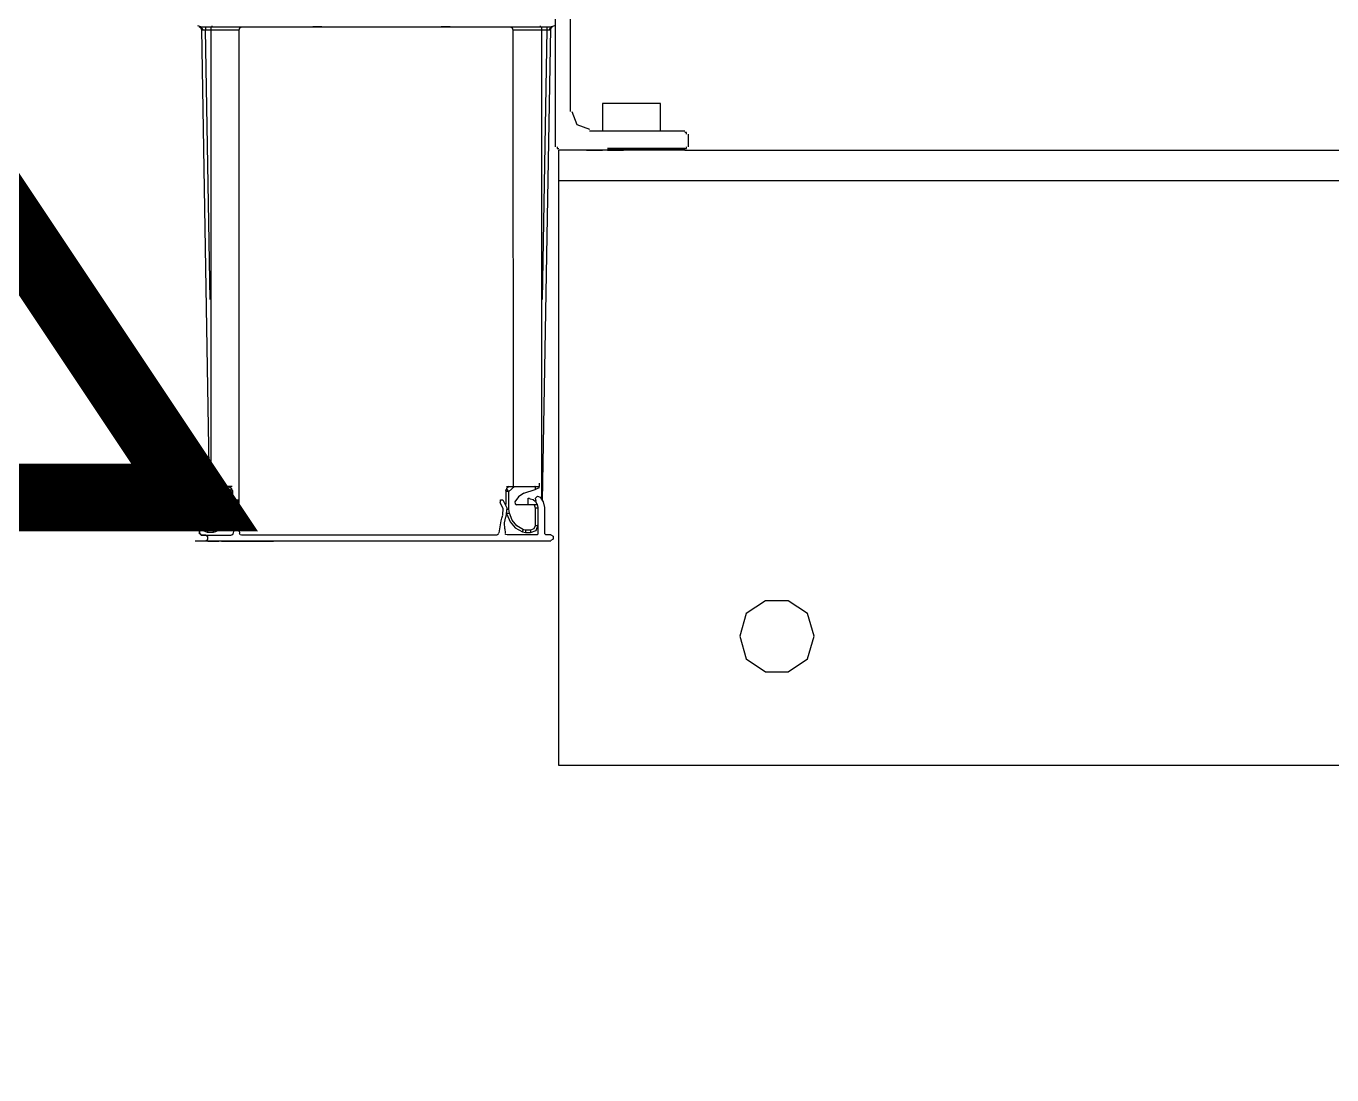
# Model space of a CAD drawing. Header units: millimetres. Extents: x 0 to 126, y 0 to 76.
# Drawn here: x 5.1806 to 5.5042, y 19.6876 to 19.9476 of the extents above; entities that cross this region are included whole.
import ezdxf

# ---------------------------------------------------------------- set-up
doc = ezdxf.new("R2010")
doc.units = ezdxf.units.MM
doc.layers.add('ARQUITECTÓNICO', color=152, linetype='Continuous', lineweight=0)
doc.layers.add('TEXTOS INST. VOZ Y DATOS', color=1, linetype='Continuous', lineweight=0)
doc.layers.add('Muebles', color=2, linetype='Continuous')

# ---------------------------------------------------------------- blocks, each defined once
blk = doc.blocks.new('racki')
at = {"layer": 'Muebles'}
for p, q in [((1559.0708, 470.68348), (1559.58563, 470.68348)), ((1559.58563, 470.68348), (1559.58563, 470.53856)), ((1559.52878, 470.66026), (1559.52398, 470.65706)), ((1559.53439, 470.66026), (1559.52878, 470.66026)), ((1559.53919, 470.65706), (1559.53439, 470.66026)), ((1559.52398, 470.65706), (1559.52238, 470.65145)), ((1559.54079, 470.65145), (1559.53919, 470.65706)), ((1559.52238, 470.65145), (1559.52398, 470.64585)), ((1559.53919, 470.64585), (1559.54079, 470.65145)), ((1559.52398, 470.64585), (1559.52878, 470.64264)), ((1559.53439, 470.64264), (1559.53919, 470.64585)), ((1559.52878, 470.64264), (1559.53439, 470.64264)), ((1559.58703, 470.62735), (1559.58763, 470.62775)), ((1559.58703, 470.62665), (1559.58703, 470.62735)), ((1559.58763, 470.62635), (1559.58703, 470.62665)), ((1559.58763, 470.62785), (1559.6758, 470.62788)), ((1559.58763, 470.62635), (1559.58893, 470.62635)), ((1559.58893, 470.62625), (1559.58903, 470.62615)), ((1559.58903, 470.62615), (1559.58913, 470.62605)), ((1559.58913, 470.62605), (1559.58913, 470.61955)), ((1559.59073, 470.62605), (1559.59083, 470.62615)), ((1559.59073, 470.62605), (1559.59073, 470.61955)), ((1559.59083, 470.62615), (1559.59093, 470.62625)), ((1559.59093, 470.62635), (1559.59844, 470.62635)), ((1559.59263, 470.62575), (1559.59123, 470.62525)), ((1559.59393, 470.62575), (1559.59263, 470.62575)), ((1559.59263, 470.62555), (1559.59263, 470.62575)), ((1559.59263, 470.62515), (1559.59263, 470.62555)), ((1559.59463, 470.62555), (1559.59393, 470.62575)), ((1559.59393, 470.62565), (1559.59393, 470.62575)), ((1559.59393, 470.62545), (1559.59393, 470.62565)), ((1559.59393, 470.62515), (1559.59393, 470.62545)), ((1559.59463, 470.62555), (1559.59453, 470.62545)), ((1559.59453, 470.62545), (1559.59453, 470.62525)), ((1559.59643, 470.62455), (1559.59463, 470.62555)), ((1559.59844, 470.62635), (1559.59874, 470.62625)), ((1559.59874, 470.62625), (1559.59894, 470.62595)), ((1559.59904, 470.62485), (1559.59894, 470.62585)), ((1559.60004, 470.62285), (1559.60054, 470.62585)), ((1559.60054, 470.62595), (1559.60074, 470.62626)), ((1559.60074, 470.62626), (1559.60104, 470.62636)), ((1559.60104, 470.62636), (1559.66429, 470.62637)), ((1559.65638, 470.62787), (1559.65658, 470.62787)), ((1559.65708, 470.62787), (1559.65638, 470.62787)), ((1559.65638, 470.62787), (1559.65728, 470.62787)), ((1559.65728, 470.62787), (1559.65638, 470.62787)), ((1559.65638, 470.62787), (1559.65708, 470.62787)), ((1559.65658, 470.62787), (1559.65638, 470.62787)), ((1559.65658, 470.62787), (1559.66929, 470.62787)), ((1559.65728, 470.62787), (1559.65658, 470.62787)), ((1559.65658, 470.62787), (1559.65728, 470.62787)), ((1559.65728, 470.62787), (1559.65658, 470.62787)), ((1559.65658, 470.62787), (1559.65728, 470.62787)), ((1559.65658, 470.62787), (1559.65728, 470.62787)), ((1559.65728, 470.62787), (1559.65658, 470.62787)), ((1559.66929, 470.62787), (1559.65658, 470.62787)), ((1559.65658, 470.62787), (1559.66929, 470.62787)), ((1559.65778, 470.62787), (1559.65768, 470.62787)), ((1559.65768, 470.62787), (1559.66819, 470.62787)), ((1559.65788, 470.62787), (1559.65778, 470.62787)), ((1559.65798, 470.62787), (1559.65788, 470.62787)), ((1559.65808, 470.62787), (1559.65798, 470.62787)), ((1559.65818, 470.62787), (1559.65808, 470.62787)), ((1559.66109, 470.62787), (1559.65818, 470.62787)), ((1559.65828, 470.62787), (1559.65818, 470.62787)), ((1559.65979, 470.62787), (1559.65828, 470.62787)), ((1559.66259, 470.62787), (1559.65828, 470.62787)), ((1559.65838, 470.62787), (1559.65828, 470.62787)), ((1559.65828, 470.62787), (1559.65838, 470.62787)), ((1559.65838, 470.62787), (1559.65828, 470.62787)), ((1559.65828, 470.62787), (1559.65878, 470.62787)), ((1559.65888, 470.62787), (1559.65828, 470.62787)), ((1559.65828, 470.62787), (1559.65838, 470.62787)), ((1559.65838, 470.62787), (1559.65828, 470.62787)), ((1559.65838, 470.62787), (1559.65848, 470.62787)), ((1559.65878, 470.62787), (1559.65838, 470.62787)), ((1559.65878, 470.62787), (1559.65838, 470.62787)), ((1559.65838, 470.62787), (1559.65888, 470.62787)), ((1559.65848, 470.62787), (1559.65838, 470.62787)), ((1559.66429, 470.62787), (1559.65848, 470.62787)), ((1559.65848, 470.62787), (1559.65858, 470.62787)), ((1559.65858, 470.62787), (1559.65848, 470.62787)), ((1559.65858, 470.62787), (1559.65868, 470.62787)), ((1559.65878, 470.62787), (1559.65858, 470.62787)), ((1559.65868, 470.62787), (1559.65878, 470.62787)), ((1559.65878, 470.62787), (1559.65888, 470.62787)), ((1559.65939, 470.62787), (1559.65878, 470.62787)), ((1559.65939, 470.62787), (1559.65878, 470.62787)), ((1559.65878, 470.62787), (1559.65929, 470.62787)), ((1559.65888, 470.62787), (1559.65878, 470.62787)), ((1559.65888, 470.62787), (1559.65898, 470.62787)), ((1559.65949, 470.62787), (1559.65888, 470.62787)), ((1559.65888, 470.62787), (1559.65959, 470.62787)), ((1559.65898, 470.62787), (1559.65888, 470.62787)), ((1559.66409, 470.62787), (1559.65898, 470.62787)), ((1559.65898, 470.62787), (1559.65908, 470.62787)), ((1559.65908, 470.62787), (1559.65929, 470.62787)), ((1559.65929, 470.62787), (1559.65918, 470.62787)), ((1559.65918, 470.62787), (1559.66699, 470.62787)), ((1559.65939, 470.62787), (1559.65918, 470.62787)), ((1559.65929, 470.62787), (1559.65939, 470.62787)), ((1559.65939, 470.62787), (1559.65929, 470.62787)), ((1559.65929, 470.62787), (1559.66009, 470.62787)), ((1559.65939, 470.62787), (1559.65959, 470.62787)), ((1559.65959, 470.62787), (1559.65939, 470.62787)), ((1559.66009, 470.62787), (1559.65939, 470.62787)), ((1559.66009, 470.62787), (1559.65939, 470.62787)), ((1559.65949, 470.62787), (1559.65939, 470.62787)), ((1559.65989, 470.62787), (1559.65949, 470.62787)), ((1559.65959, 470.62787), (1559.65949, 470.62787)), ((1559.65949, 470.62787), (1559.65969, 470.62787)), ((1559.65969, 470.62787), (1559.65949, 470.62787)), ((1559.65949, 470.62787), (1559.65959, 470.62787)), ((1559.65969, 470.62787), (1559.65949, 470.62787)), ((1559.65959, 470.62787), (1559.65969, 470.62787)), ((1559.65969, 470.62787), (1559.65959, 470.62787)), ((1559.65959, 470.62787), (1559.65989, 470.62787)), ((1559.65979, 470.62787), (1559.65959, 470.62787)), ((1559.65959, 470.62787), (1559.65979, 470.62787)), ((1559.65969, 470.62787), (1559.65989, 470.62787)), ((1559.65979, 470.62787), (1559.65969, 470.62787)), ((1559.65969, 470.62787), (1559.65979, 470.62787)), ((1559.65979, 470.62787), (1559.65969, 470.62787)), ((1559.65979, 470.62787), (1559.65969, 470.62787)), ((1559.65999, 470.62787), (1559.65979, 470.62787)), ((1559.65999, 470.62787), (1559.65979, 470.62787)), ((1559.65979, 470.62787), (1559.65999, 470.62787)), ((1559.65999, 470.62787), (1559.65979, 470.62787)), ((1559.65979, 470.62787), (1559.65999, 470.62787)), ((1559.65979, 470.62787), (1559.65989, 470.62787)), ((1559.65999, 470.62787), (1559.65979, 470.62787)), ((1559.65989, 470.62787), (1559.66009, 470.62787)), ((1559.66029, 470.62787), (1559.65989, 470.62787)), ((1559.65989, 470.62787), (1559.66039, 470.62787)), ((1559.65989, 470.62787), (1559.66009, 470.62787)), ((1559.66009, 470.62787), (1559.65999, 470.62787)), ((1559.66009, 470.62787), (1559.65999, 470.62787)), ((1559.65999, 470.62787), (1559.66009, 470.62787)), ((1559.66009, 470.62787), (1559.65999, 470.62787)), ((1559.65999, 470.62787), (1559.66009, 470.62787)), ((1559.66019, 470.62787), (1559.65999, 470.62787)), ((1559.66009, 470.62787), (1559.66029, 470.62787)), ((1559.66019, 470.62787), (1559.66009, 470.62787)), ((1559.66029, 470.62787), (1559.66009, 470.62787)), ((1559.66059, 470.62787), (1559.66009, 470.62787)), ((1559.66009, 470.62787), (1559.66059, 470.62787)), ((1559.66009, 470.62787), (1559.66019, 470.62787)), ((1559.66019, 470.62787), (1559.66009, 470.62787)), ((1559.66009, 470.62787), (1559.66029, 470.62787)), ((1559.66039, 470.62787), (1559.66019, 470.62787)), ((1559.66039, 470.62787), (1559.66019, 470.62787)), ((1559.66029, 470.62787), (1559.66039, 470.62787)), ((1559.66049, 470.62787), (1559.66029, 470.62787)), ((1559.66079, 470.62787), (1559.66029, 470.62787)), ((1559.66029, 470.62787), (1559.66049, 470.62787)), ((1559.66039, 470.62787), (1559.66059, 470.62787)), ((1559.66059, 470.62787), (1559.66039, 470.62787)), ((1559.66039, 470.62787), (1559.66319, 470.62787)), ((1559.66049, 470.62787), (1559.66039, 470.62787)), ((1559.66039, 470.62787), (1559.66079, 470.62787)), ((1559.66049, 470.62787), (1559.66039, 470.62787)), ((1559.66099, 470.62787), (1559.66049, 470.62787)), ((1559.66059, 470.62787), (1559.66049, 470.62787)), ((1559.66049, 470.62787), (1559.66059, 470.62787)), ((1559.66069, 470.62787), (1559.66049, 470.62787)), ((1559.66059, 470.62787), (1559.66079, 470.62787)), ((1559.66089, 470.62787), (1559.66059, 470.62787)), ((1559.66069, 470.62787), (1559.66059, 470.62787)), ((1559.66109, 470.62787), (1559.66059, 470.62787)), ((1559.66059, 470.62787), (1559.66099, 470.62787)), ((1559.66059, 470.62787), (1559.66079, 470.62787)), ((1559.66079, 470.62787), (1559.66069, 470.62787)), ((1559.66089, 470.62787), (1559.66069, 470.62787)), ((1559.66079, 470.62787), (1559.66099, 470.62787)), ((1559.66279, 470.62787), (1559.66079, 470.62787)), ((1559.66129, 470.62787), (1559.66079, 470.62787)), ((1559.66079, 470.62787), (1559.66129, 470.62787)), ((1559.66079, 470.62787), (1559.66099, 470.62787)), ((1559.66179, 470.62787), (1559.66089, 470.62787)), ((1559.66109, 470.62787), (1559.66089, 470.62787)), ((1559.66109, 470.62787), (1559.66089, 470.62787)), ((1559.66099, 470.62787), (1559.66119, 470.62787)), ((1559.66149, 470.62787), (1559.66099, 470.62787)), ((1559.66149, 470.62787), (1559.66099, 470.62787)), ((1559.66099, 470.62787), (1559.66149, 470.62787)), ((1559.66099, 470.62787), (1559.66119, 470.62787)), ((1559.66509, 470.62787), (1559.66109, 470.62787)), ((1559.66699, 470.62787), (1559.66109, 470.62787)), ((1559.66129, 470.62787), (1559.66109, 470.62787)), ((1559.66109, 470.62787), (1559.66509, 470.62787)), ((1559.66699, 470.62787), (1559.66109, 470.62787)), ((1559.66109, 470.62787), (1559.66329, 470.62787)), ((1559.66329, 470.62787), (1559.66109, 470.62787)), ((1559.66109, 470.62787), (1559.66699, 470.62787)), ((1559.66699, 470.62787), (1559.66109, 470.62787)), ((1559.66529, 470.62787), (1559.66109, 470.62787)), ((1559.66109, 470.62787), (1559.66579, 470.62787)), ((1559.66149, 470.62787), (1559.66109, 470.62787)), ((1559.66229, 470.62787), (1559.66109, 470.62787)), ((1559.66109, 470.62787), (1559.66229, 470.62787)), ((1559.66699, 470.62787), (1559.66109, 470.62787)), ((1559.66109, 470.62787), (1559.66119, 470.62787)), ((1559.66129, 470.62787), (1559.66109, 470.62787)), ((1559.66119, 470.62787), (1559.66139, 470.62787)), ((1559.66119, 470.62787), (1559.66129, 470.62787)), ((1559.66119, 470.62787), (1559.66139, 470.62787)), ((1559.66439, 470.62787), (1559.66129, 470.62787)), ((1559.66179, 470.62787), (1559.66129, 470.62787)), ((1559.66129, 470.62787), (1559.66179, 470.62787)), ((1559.66129, 470.62787), (1559.66139, 470.62787)), ((1559.66149, 470.62787), (1559.66129, 470.62787)), ((1559.66139, 470.62787), (1559.66159, 470.62787)), ((1559.66139, 470.62787), (1559.66149, 470.62787)), ((1559.66139, 470.62787), (1559.66159, 470.62787)), ((1559.66199, 470.62787), (1559.66149, 470.62787)), ((1559.66199, 470.62787), (1559.66149, 470.62787)), ((1559.66149, 470.62787), (1559.66199, 470.62787)), ((1559.66149, 470.62787), (1559.66159, 470.62787)), ((1559.66169, 470.62787), (1559.66149, 470.62787)), ((1559.66159, 470.62787), (1559.66179, 470.62787)), ((1559.66159, 470.62787), (1559.66169, 470.62787)), ((1559.66159, 470.62787), (1559.66179, 470.62787)), ((1559.66169, 470.62787), (1559.66179, 470.62787)), ((1559.66189, 470.62787), (1559.66169, 470.62787)), ((1559.66179, 470.62787), (1559.66199, 470.62787)), ((1559.66229, 470.62787), (1559.66179, 470.62787)), ((1559.66179, 470.62787), (1559.66229, 470.62787)), ((1559.66179, 470.62787), (1559.66189, 470.62787)), ((1559.66179, 470.62787), (1559.66199, 470.62787)), ((1559.66189, 470.62787), (1559.66619, 470.62787)), ((1559.66199, 470.62787), (1559.66189, 470.62787)), ((1559.66199, 470.62787), (1559.66219, 470.62787)), ((1559.66229, 470.62787), (1559.66199, 470.62787)), ((1559.66199, 470.62787), (1559.66259, 470.62787)), ((1559.66249, 470.62787), (1559.66199, 470.62787)), ((1559.66219, 470.62787), (1559.66199, 470.62787)), ((1559.66199, 470.62787), (1559.66209, 470.62787)), ((1559.66209, 470.62787), (1559.66229, 470.62787)), ((1559.66219, 470.62787), (1559.66229, 470.62787)), ((1559.66219, 470.62787), (1559.66249, 470.62787)), ((1559.66249, 470.62787), (1559.66219, 470.62787)), ((1559.66219, 470.62787), (1559.66229, 470.62787)), ((1559.66229, 470.62787), (1559.66219, 470.62787)), ((1559.66239, 470.62787), (1559.66219, 470.62787)), ((1559.66229, 470.62787), (1559.66699, 470.62787)), ((1559.66239, 470.62787), (1559.66229, 470.62787)), ((1559.66229, 470.62787), (1559.66559, 470.62787)), ((1559.66229, 470.62787), (1559.66249, 470.62787)), ((1559.66249, 470.62787), (1559.66229, 470.62787)), ((1559.66699, 470.62787), (1559.66229, 470.62787)), ((1559.66229, 470.62787), (1559.66279, 470.62787)), ((1559.66279, 470.62787), (1559.66229, 470.62787)), ((1559.66229, 470.62787), (1559.66259, 470.62787)), ((1559.66269, 470.62787), (1559.66229, 470.62787)), ((1559.66229, 470.62787), (1559.66249, 470.62787)), ((1559.66249, 470.62787), (1559.66239, 470.62787)), ((1559.66259, 470.62787), (1559.66239, 470.62787)), ((1559.66259, 470.62787), (1559.66249, 470.62787)), ((1559.66249, 470.62787), (1559.66269, 470.62787)), ((1559.66309, 470.62787), (1559.66249, 470.62787)), ((1559.66309, 470.62787), (1559.66249, 470.62787)), ((1559.66249, 470.62787), (1559.66279, 470.62787)), ((1559.66259, 470.62787), (1559.66249, 470.62787)), ((1559.66249, 470.62787), (1559.66269, 470.62787)), ((1559.66269, 470.62787), (1559.66259, 470.62787)), ((1559.66259, 470.62787), (1559.66289, 470.62787)), ((1559.66259, 470.62787), (1559.66319, 470.62787)), ((1559.66269, 470.62787), (1559.66259, 470.62787)), ((1559.66259, 470.62787), (1559.66269, 470.62787)), ((1559.66279, 470.62787), (1559.66259, 470.62787)), ((1559.66519, 470.62787), (1559.66269, 470.62787)), ((1559.66269, 470.62787), (1559.66289, 470.62787)), ((1559.66299, 470.62787), (1559.66269, 470.62787)), ((1559.66269, 470.62787), (1559.66289, 470.62787)), ((1559.66289, 470.62787), (1559.66269, 470.62787)), ((1559.66269, 470.62787), (1559.66279, 470.62787)), ((1559.66289, 470.62787), (1559.66279, 470.62787)), ((1559.66279, 470.62787), (1559.66329, 470.62787)), ((1559.66329, 470.62787), (1559.66279, 470.62787)), ((1559.66279, 470.62787), (1559.66299, 470.62787)), ((1559.66289, 470.62787), (1559.66279, 470.62787)), ((1559.66279, 470.62787), (1559.66299, 470.62787)), ((1559.66289, 470.62787), (1559.66299, 470.62787)), ((1559.66289, 470.62787), (1559.66319, 470.62787)), ((1559.66309, 470.62787), (1559.66289, 470.62787)), ((1559.66289, 470.62787), (1559.66309, 470.62787)), ((1559.66309, 470.62787), (1559.66289, 470.62787)), ((1559.66309, 470.62787), (1559.66289, 470.62787)), ((1559.66299, 470.62787), (1559.66319, 470.62787)), ((1559.66299, 470.62787), (1559.66309, 470.62787)), ((1559.66309, 470.62787), (1559.66299, 470.62787)), ((1559.66299, 470.62787), (1559.66309, 470.62787)), ((1559.66429, 470.62787), (1559.66309, 470.62787)), ((1559.66309, 470.62787), (1559.66469, 470.62787)), ((1559.66469, 470.62787), (1559.66309, 470.62787)), ((1559.66329, 470.62787), (1559.66309, 470.62787)), ((1559.66319, 470.62787), (1559.66309, 470.62787)), ((1559.66359, 470.62787), (1559.66309, 470.62787)), ((1559.66309, 470.62787), (1559.66319, 470.62787)), ((1559.66319, 470.62787), (1559.66309, 470.62787)), ((1559.66319, 470.62787), (1559.66329, 470.62787)), ((1559.66319, 470.62787), (1559.66349, 470.62787)), ((1559.66319, 470.62787), (1559.66369, 470.62787)), ((1559.66329, 470.62787), (1559.66349, 470.62787)), ((1559.66359, 470.62787), (1559.66329, 470.62787)), ((1559.66329, 470.62787), (1559.66379, 470.62787)), ((1559.66379, 470.62787), (1559.66329, 470.62787)), ((1559.66349, 470.62787), (1559.66359, 470.62787)), ((1559.66349, 470.62787), (1559.66369, 470.62787)), ((1559.66359, 470.62787), (1559.66369, 470.62787)), ((1559.66419, 470.62787), (1559.66359, 470.62787)), ((1559.66419, 470.62787), (1559.66359, 470.62787)), ((1559.66369, 470.62787), (1559.66379, 470.62787)), ((1559.66369, 470.62787), (1559.66429, 470.62787)), ((1559.66369, 470.62787), (1559.66429, 470.62787)), ((1559.66379, 470.62787), (1559.66389, 470.62787)), ((1559.66379, 470.62787), (1559.66419, 470.62787)), ((1559.66429, 470.62787), (1559.66379, 470.62787)), ((1559.66389, 470.62787), (1559.66399, 470.62787)), ((1559.66399, 470.62787), (1559.66409, 470.62787)), ((1559.66409, 470.62787), (1559.66419, 470.62787)), ((1559.66429, 470.62787), (1559.66409, 470.62787)), ((1559.66429, 470.62787), (1559.66419, 470.62787)), ((1559.66429, 470.62787), (1559.66419, 470.62787)), ((1559.66419, 470.62787), (1559.66429, 470.62787)), ((1559.66439, 470.62787), (1559.66429, 470.62787)), ((1559.66439, 470.62787), (1559.66429, 470.62787)), ((1559.66429, 470.62787), (1559.66699, 470.62787)), ((1559.66429, 470.62637), (1559.66459, 470.62627)), ((1559.66449, 470.62787), (1559.66439, 470.62787)), ((1559.66449, 470.62787), (1559.66439, 470.62787)), ((1559.66699, 470.62787), (1559.66449, 470.62787)), ((1559.66459, 470.62787), (1559.66449, 470.62787)), ((1559.66469, 470.62787), (1559.66459, 470.62787)), ((1559.66459, 470.62627), (1559.66479, 470.62597)), ((1559.66479, 470.62787), (1559.66469, 470.62787)), ((1559.66699, 470.62787), (1559.66479, 470.62787)), ((1559.66479, 470.62787), (1559.66699, 470.62787)), ((1559.66489, 470.62787), (1559.66479, 470.62787)), ((1559.66529, 470.62287), (1559.66479, 470.62587)), ((1559.66486, 470.62546), (1559.66489, 470.5011)), ((1559.66819, 470.62787), (1559.66489, 470.62787)), ((1559.66529, 470.62787), (1559.66519, 470.62787)), ((1559.66539, 470.62787), (1559.66529, 470.62787)), ((1559.66539, 470.62787), (1559.66529, 470.62787)), ((1559.66549, 470.62787), (1559.66539, 470.62787)), ((1559.66539, 470.62787), (1559.66559, 470.62787)), ((1559.66549, 470.62787), (1559.66539, 470.62787)), ((1559.66559, 470.62787), (1559.66549, 470.62787)), ((1559.66559, 470.62787), (1559.66549, 470.62787)), ((1559.66559, 470.62787), (1559.66569, 470.62787)), ((1559.66569, 470.62787), (1559.66559, 470.62787)), ((1559.66579, 470.62787), (1559.66599, 470.62787)), ((1559.66599, 470.62787), (1559.66619, 470.62787)), ((1559.66699, 470.62787), (1559.66599, 470.62787)), ((1559.66599, 470.62787), (1559.66699, 470.62787)), ((1559.66619, 470.62787), (1559.66629, 470.62787)), ((1559.66619, 470.62787), (1559.66629, 470.62787)), ((1559.66619, 470.62487), (1559.66639, 470.62587)), ((1559.66629, 470.62787), (1559.66639, 470.62787)), ((1559.66639, 470.62787), (1559.66649, 470.62787)), ((1559.66639, 470.62597), (1559.66659, 470.62627)), ((1559.66649, 470.62787), (1559.66659, 470.62787)), ((1559.66659, 470.62787), (1559.66669, 470.62787)), ((1559.66659, 470.62627), (1559.66689, 470.62637)), ((1559.66669, 470.62787), (1559.66679, 470.62787)), ((1559.66679, 470.62787), (1559.66689, 470.62787)), ((1559.66689, 470.62787), (1559.66699, 470.62787)), ((1559.6743, 470.62637), (1559.66689, 470.62637)), ((1559.66889, 470.62457), (1559.6707, 470.62557)), ((1559.6725, 470.62788), (1559.66989, 470.62787)), ((1559.6723, 470.62788), (1559.66989, 470.62787)), ((1559.6726, 470.62788), (1559.66999, 470.62787)), ((1559.66999, 470.62787), (1559.6718, 470.62787)), ((1559.6726, 470.62788), (1559.66999, 470.62787)), ((1559.66999, 470.62787), (1559.6726, 470.62788)), ((1559.6726, 470.62788), (1559.66999, 470.62787)), ((1559.6726, 470.62788), (1559.66999, 470.62787)), ((1559.66999, 470.62787), (1559.6716, 470.62787)), ((1559.6716, 470.62787), (1559.66999, 470.62787)), ((1559.66999, 470.62787), (1559.6726, 470.62788)), ((1559.6726, 470.62788), (1559.66999, 470.62787)), ((1559.66999, 470.62787), (1559.6716, 470.62787)), ((1559.6716, 470.62787), (1559.66999, 470.62787)), ((1559.66999, 470.62787), (1559.6726, 470.62788)), ((1559.6726, 470.62788), (1559.66999, 470.62787)), ((1559.6726, 470.62788), (1559.66999, 470.62787)), ((1559.66999, 470.62787), (1559.6726, 470.62788)), ((1559.6726, 470.62788), (1559.66999, 470.62787)), ((1559.66999, 470.62787), (1559.6715, 470.62787)), ((1559.6715, 470.62787), (1559.66999, 470.62787)), ((1559.66999, 470.62787), (1559.6726, 470.62788)), ((1559.6726, 470.62788), (1559.66999, 470.62787)), ((1559.6726, 470.62788), (1559.66999, 470.62787)), ((1559.66999, 470.62787), (1559.6726, 470.62788)), ((1559.6726, 470.62788), (1559.66999, 470.62787)), ((1559.66999, 470.62787), (1559.6715, 470.62787)), ((1559.6715, 470.62787), (1559.66999, 470.62787)), ((1559.66999, 470.62787), (1559.6726, 470.62788)), ((1559.6726, 470.62788), (1559.66999, 470.62787)), ((1559.66999, 470.62787), (1559.67059, 470.62787)), ((1559.66999, 470.62787), (1559.67059, 470.62787)), ((1559.66999, 470.62787), (1559.67059, 470.62787)), ((1559.67059, 470.62787), (1559.66999, 470.62787)), ((1559.66999, 470.62787), (1559.67059, 470.62787)), ((1559.66999, 470.62787), (1559.67009, 470.62787)), ((1559.67009, 470.62787), (1559.67019, 470.62787)), ((1559.67019, 470.62787), (1559.67029, 470.62787)), ((1559.672, 470.62788), (1559.67029, 470.62787)), ((1559.67029, 470.62787), (1559.67049, 470.62787)), ((1559.67029, 470.62787), (1559.67049, 470.62787)), ((1559.67049, 470.62787), (1559.6726, 470.62788)), ((1559.6726, 470.62788), (1559.67049, 470.62787)), ((1559.67049, 470.62787), (1559.6726, 470.62788)), ((1559.6726, 470.62788), (1559.67049, 470.62787)), ((1559.67049, 470.62787), (1559.6726, 470.62788)), ((1559.6726, 470.62788), (1559.67049, 470.62787)), ((1559.67049, 470.62787), (1559.6726, 470.62788)), ((1559.6726, 470.62788), (1559.67049, 470.62787)), ((1559.67049, 470.62787), (1559.67059, 470.62787)), ((1559.67049, 470.62787), (1559.67059, 470.62787)), ((1559.6726, 470.62788), (1559.67059, 470.62787)), ((1559.67059, 470.62787), (1559.6726, 470.62788)), ((1559.67059, 470.62787), (1559.67089, 470.62787)), ((1559.67059, 470.62787), (1559.67079, 470.62787)), ((1559.67069, 470.62787), (1559.67059, 470.62787)), ((1559.67059, 470.62787), (1559.67069, 470.62787)), ((1559.67059, 470.62787), (1559.67089, 470.62787)), ((1559.67059, 470.62787), (1559.67089, 470.62787)), ((1559.67059, 470.62787), (1559.67099, 470.62787)), ((1559.67069, 470.62787), (1559.67059, 470.62787)), ((1559.67059, 470.62787), (1559.67069, 470.62787)), ((1559.67079, 470.62787), (1559.67069, 470.62787)), ((1559.67069, 470.62787), (1559.67079, 470.62787)), ((1559.67079, 470.62787), (1559.67069, 470.62787)), ((1559.67069, 470.62787), (1559.67079, 470.62787)), ((1559.6707, 470.62557), (1559.6713, 470.62577)), ((1559.6707, 470.62557), (1559.6707, 470.62547)), ((1559.6707, 470.62547), (1559.6708, 470.62527)), ((1559.6717, 470.62787), (1559.67079, 470.62787)), ((1559.67079, 470.62787), (1559.6717, 470.62787)), ((1559.6717, 470.62787), (1559.67079, 470.62787)), ((1559.67079, 470.62787), (1559.6717, 470.62787)), ((1559.6717, 470.62787), (1559.67079, 470.62787)), ((1559.67079, 470.62787), (1559.6717, 470.62787)), ((1559.67079, 470.62787), (1559.67109, 470.62787)), ((1559.67089, 470.62787), (1559.67079, 470.62787)), ((1559.67079, 470.62787), (1559.67089, 470.62787)), ((1559.67089, 470.62787), (1559.67079, 470.62787)), ((1559.67079, 470.62787), (1559.67089, 470.62787)), ((1559.67089, 470.62787), (1559.6716, 470.62787)), ((1559.67089, 470.62787), (1559.6716, 470.62787)), ((1559.67089, 470.62787), (1559.6716, 470.62787)), ((1559.67099, 470.62787), (1559.67089, 470.62787)), ((1559.67089, 470.62787), (1559.67099, 470.62787)), ((1559.67099, 470.62787), (1559.67089, 470.62787)), ((1559.67089, 470.62787), (1559.67099, 470.62787)), ((1559.6726, 470.62788), (1559.67099, 470.62787)), ((1559.67099, 470.62787), (1559.6726, 470.62788)), ((1559.6726, 470.62788), (1559.67099, 470.62787)), ((1559.67099, 470.62787), (1559.6726, 470.62788)), ((1559.67109, 470.62787), (1559.67099, 470.62787)), ((1559.67099, 470.62787), (1559.67109, 470.62787)), ((1559.67099, 470.62787), (1559.67109, 470.62787)), ((1559.6716, 470.62787), (1559.67109, 470.62787)), ((1559.67109, 470.62787), (1559.6726, 470.62788)), ((1559.67109, 470.62787), (1559.6713, 470.62787)), ((1559.67109, 470.62787), (1559.67119, 470.62787)), ((1559.67119, 470.62787), (1559.6713, 470.62787)), ((1559.6713, 470.62787), (1559.6714, 470.62787)), ((1559.6713, 470.62787), (1559.6714, 470.62787)), ((1559.6713, 470.62577), (1559.6727, 470.62577)), ((1559.6713, 470.62567), (1559.6713, 470.62577)), ((1559.6713, 470.62547), (1559.6713, 470.62567)), ((1559.6713, 470.62517), (1559.6713, 470.62547)), ((1559.6726, 470.62788), (1559.6714, 470.62787)), ((1559.6714, 470.62787), (1559.6715, 470.62787)), ((1559.6716, 470.62787), (1559.6715, 470.62787)), ((1559.6715, 470.62787), (1559.6719, 470.62788)), ((1559.6715, 470.62787), (1559.6716, 470.62787)), ((1559.6717, 470.62787), (1559.6716, 470.62787)), ((1559.6716, 470.62787), (1559.6719, 470.62788)), ((1559.6716, 470.62787), (1559.6719, 470.62788)), ((1559.6716, 470.62787), (1559.6719, 470.62788)), ((1559.6717, 470.62787), (1559.6716, 470.62787)), ((1559.6716, 470.62787), (1559.6717, 470.62787)), ((1559.6718, 470.62787), (1559.6717, 470.62787)), ((1559.6718, 470.62787), (1559.6717, 470.62787)), ((1559.6717, 470.62787), (1559.6718, 470.62787)), ((1559.6718, 470.62787), (1559.6726, 470.62788)), ((1559.6719, 470.62788), (1559.6718, 470.62787)), ((1559.6719, 470.62788), (1559.6718, 470.62787)), ((1559.6718, 470.62787), (1559.6719, 470.62788)), ((1559.6719, 470.62788), (1559.6726, 470.62788)), ((1559.6719, 470.62788), (1559.6726, 470.62788)), ((1559.6719, 470.62788), (1559.6726, 470.62788)), ((1559.6719, 470.62788), (1559.672, 470.62788)), ((1559.672, 470.62788), (1559.6721, 470.62788)), ((1559.6721, 470.62788), (1559.6722, 470.62788)), ((1559.6722, 470.62788), (1559.6723, 470.62788)), ((1559.6726, 470.62788), (1559.6723, 470.62788)), ((1559.6723, 470.62788), (1559.6726, 470.62788)), ((1559.6726, 470.62788), (1559.6723, 470.62788)), ((1559.6723, 470.62788), (1559.6724, 470.62788)), ((1559.6724, 470.62788), (1559.6723, 470.62788)), ((1559.6726, 470.62788), (1559.6723, 470.62788)), ((1559.6723, 470.62788), (1559.6726, 470.62788)), ((1559.6723, 470.62788), (1559.6726, 470.62788)), ((1559.6726, 470.62788), (1559.6723, 470.62788)), ((1559.6723, 470.62788), (1559.6724, 470.62788)), ((1559.6724, 470.62788), (1559.6725, 470.62788)), ((1559.6725, 470.62788), (1559.6724, 470.62788)), ((1559.6724, 470.62788), (1559.6725, 470.62788)), ((1559.6725, 470.62788), (1559.6726, 470.62788)), ((1559.6726, 470.62788), (1559.6725, 470.62788)), ((1559.6725, 470.62788), (1559.6726, 470.62788)), ((1559.6732, 470.62778), (1559.6726, 470.62748)), ((1559.6726, 470.62748), (1559.6726, 470.62678)), ((1559.6726, 470.62678), (1559.6732, 470.62638)), ((1559.6726, 470.62517), (1559.6727, 470.62557)), ((1559.6727, 470.62557), (1559.6727, 470.62577)), ((1559.6727, 470.62577), (1559.674, 470.62527)), ((1559.6732, 470.62638), (1559.6744, 470.62638)), ((1559.6743, 470.62627), (1559.6744, 470.62617)), ((1559.6745, 470.62617), (1559.6744, 470.62627)), ((1559.6744, 470.62617), (1559.6745, 470.62607)), ((1559.6746, 470.62607), (1559.6745, 470.62617)), ((1559.6746, 470.62607), (1559.6746, 470.61957)), ((1559.6747, 470.62607), (1559.6747, 470.61957)), ((1559.59123, 470.62525), (1559.59073, 470.62385)), ((1559.59093, 470.62395), (1559.59073, 470.62385)), ((1559.59153, 470.62405), (1559.59093, 470.62395)), ((1559.59153, 470.62405), (1559.59183, 470.62485)), ((1559.59153, 470.61965), (1559.59153, 470.62405)), ((1559.59183, 470.62485), (1559.59263, 470.62515)), ((1559.59263, 470.62515), (1559.59393, 470.62515)), ((1559.59393, 470.62515), (1559.59443, 470.62505)), ((1559.59453, 470.62525), (1559.59443, 470.62505)), ((1559.59443, 470.62505), (1559.59603, 470.62405)), ((1559.59603, 470.62405), (1559.59724, 470.62265)), ((1559.59774, 470.62305), (1559.59643, 470.62455)), ((1559.59724, 470.62265), (1559.59784, 470.62095)), ((1559.59854, 470.62115), (1559.59774, 470.62305)), ((1559.59914, 470.62335), (1559.59874, 470.62185)), ((1559.59904, 470.62485), (1559.59914, 470.62335)), ((1559.59994, 470.62285), (1559.59974, 470.62215)), ((1559.66549, 470.62217), (1559.66529, 470.62287)), ((1559.66569, 470.62147), (1559.66549, 470.62217)), ((1559.66619, 470.62337), (1559.66629, 470.62487)), ((1559.66659, 470.62187), (1559.66619, 470.62337)), ((1559.66679, 470.62117), (1559.66749, 470.62307)), ((1559.66809, 470.62267), (1559.66739, 470.62097)), ((1559.66749, 470.62307), (1559.66889, 470.62457)), ((1559.66929, 470.62407), (1559.66809, 470.62267)), ((1559.6709, 470.62507), (1559.66929, 470.62407)), ((1559.6708, 470.62527), (1559.6709, 470.62507)), ((1559.6713, 470.62517), (1559.6709, 470.62507)), ((1559.6726, 470.62517), (1559.6713, 470.62517)), ((1559.6734, 470.62487), (1559.6726, 470.62517)), ((1559.6738, 470.62407), (1559.6734, 470.62487)), ((1559.6738, 470.61967), (1559.6738, 470.62407)), ((1559.6738, 470.62407), (1559.6743, 470.62397)), ((1559.674, 470.62527), (1559.6746, 470.62387)), ((1559.6743, 470.62397), (1559.6746, 470.62387)), ((1559.58953, 470.61815), (1559.58923, 470.61955)), ((1559.59093, 470.61965), (1559.59073, 470.61955)), ((1559.59103, 470.61875), (1559.59083, 470.61955)), ((1559.59153, 470.61965), (1559.59093, 470.61965)), ((1559.59173, 470.61885), (1559.59153, 470.61965)), ((1559.59784, 470.62095), (1559.59804, 470.61995)), ((1559.59824, 470.62095), (1559.59784, 470.62095)), ((1559.59804, 470.61995), (1559.59804, 470.61555)), ((1559.59844, 470.61995), (1559.59804, 470.61995)), ((1559.59844, 470.62095), (1559.59824, 470.62095)), ((1559.59854, 470.61965), (1559.59874, 470.62185)), ((1559.59954, 470.61765), (1559.59854, 470.61965)), ((1559.59974, 470.62215), (1559.59954, 470.62145)), ((1559.59954, 470.61975), (1559.59964, 470.62135)), ((1559.60024, 470.61825), (1559.59954, 470.61975)), ((1559.66579, 470.61977), (1559.66509, 470.61827)), ((1559.66569, 470.62137), (1559.66579, 470.61977)), ((1559.66679, 470.61967), (1559.66579, 470.61767)), ((1559.66659, 470.62187), (1559.66679, 470.61967)), ((1559.66679, 470.62097), (1559.66709, 470.62097)), ((1559.66679, 470.61997), (1559.66719, 470.61997)), ((1559.66709, 470.62097), (1559.66739, 470.62097)), ((1559.66739, 470.62097), (1559.66719, 470.61997)), ((1559.66719, 470.61997), (1559.66719, 470.61556)), ((1559.6735, 470.61887), (1559.6738, 470.61967)), ((1559.6738, 470.61967), (1559.6743, 470.61967)), ((1559.6743, 470.61967), (1559.6746, 470.61957)), ((1559.6745, 470.61957), (1559.6743, 470.61877)), ((1559.6747, 470.61957), (1559.675, 470.61817)), ((1559.58969, 470.61787), (1559.58763, 470.50078)), ((1559.59023, 470.61694), (1559.58953, 470.61815)), ((1559.58993, 470.50108), (1559.5899, 470.61751)), ((1559.59093, 470.61674), (1559.59023, 470.61694)), ((1559.59083, 470.61885), (1559.59093, 470.61885)), ((1559.59093, 470.61885), (1559.59113, 470.61885)), ((1559.59143, 470.61725), (1559.59093, 470.61674)), ((1559.59143, 470.61805), (1559.59103, 470.61875)), ((1559.59113, 470.61885), (1559.59143, 470.61885)), ((1559.59123, 470.61795), (1559.59143, 470.61725)), ((1559.59143, 470.61885), (1559.59173, 470.61885)), ((1559.59203, 470.61755), (1559.59143, 470.61805)), ((1559.59433, 470.61595), (1559.59153, 470.61504)), ((1559.59173, 470.61885), (1559.59604, 470.61885)), ((1559.59273, 470.61735), (1559.59203, 470.61755)), ((1559.59273, 470.61735), (1559.59263, 470.61735)), ((1559.59283, 470.61735), (1559.59273, 470.61735)), ((1559.59323, 470.61725), (1559.59293, 470.61725)), ((1559.59323, 470.61885), (1559.59323, 470.61725)), ((1559.59433, 470.61595), (1559.59564, 470.61685)), ((1559.59564, 470.61685), (1559.59654, 470.61815)), ((1559.59644, 470.61865), (1559.59604, 470.61885)), ((1559.59654, 470.61815), (1559.59644, 470.61865)), ((1559.59874, 470.61535), (1559.59874, 470.61875)), ((1559.60014, 470.61765), (1559.59954, 470.61765)), ((1559.60014, 470.61825), (1559.60014, 470.61765)), ((1559.66509, 470.61766), (1559.66509, 470.61827)), ((1559.66569, 470.61767), (1559.66509, 470.61766)), ((1559.66649, 470.61536), (1559.66649, 470.61877)), ((1559.6688, 470.61867), (1559.6692, 470.61887)), ((1559.6688, 470.61817), (1559.6688, 470.61867)), ((1559.6696, 470.61687), (1559.6688, 470.61817)), ((1559.6735, 470.61887), (1559.6692, 470.61887)), ((1559.671, 470.61597), (1559.6696, 470.61687)), ((1559.671, 470.61597), (1559.6737, 470.61506)), ((1559.672, 470.61887), (1559.672, 470.61727)), ((1559.672, 470.61727), (1559.6724, 470.61727)), ((1559.6725, 470.61737), (1559.6724, 470.61737)), ((1559.6726, 470.61737), (1559.6725, 470.61737)), ((1559.6733, 470.61757), (1559.6726, 470.61737)), ((1559.6739, 470.61807), (1559.6733, 470.61757)), ((1559.6739, 470.61887), (1559.6735, 470.61887)), ((1559.6738, 470.61727), (1559.674, 470.61797)), ((1559.6743, 470.61677), (1559.6738, 470.61727)), ((1559.6741, 470.61887), (1559.6739, 470.61887)), ((1559.6743, 470.61877), (1559.6739, 470.61807)), ((1559.6743, 470.61887), (1559.6741, 470.61887)), ((1559.6744, 470.61887), (1559.6743, 470.61887)), ((1559.675, 470.61697), (1559.6743, 470.61677)), ((1559.6758, 470.61817), (1559.6751, 470.61697)), ((1559.59083, 470.61474), (1559.59053, 470.61464)), ((1559.59053, 470.61464), (1559.59053, 470.61434)), ((1559.59053, 470.61354), (1559.59053, 470.61434)), ((1559.59083, 470.61434), (1559.59053, 470.61434)), ((1559.59153, 470.61504), (1559.59083, 470.61474)), ((1559.59153, 470.61434), (1559.59083, 470.61434)), ((1559.59153, 470.61434), (1559.59153, 470.61504)), ((1559.59153, 470.61434), (1559.59163, 470.61434)), ((1559.59433, 470.61434), (1559.59163, 470.61434)), ((1559.59664, 470.61434), (1559.59433, 470.61434)), ((1559.59804, 470.61555), (1559.59664, 470.61434)), ((1559.59814, 470.61434), (1559.59664, 470.61434)), ((1559.59691, 470.61434), (1559.59693, 470.50108)), ((1559.59794, 470.61434), (1559.59854, 470.61475)), ((1559.59854, 470.61545), (1559.59804, 470.61555)), ((1559.59804, 470.61555), (1559.59844, 470.61505)), ((1559.59864, 470.61434), (1559.59814, 470.61434)), ((1559.59864, 470.61505), (1559.59844, 470.61485)), ((1559.59844, 470.61505), (1559.59854, 470.61475)), ((1559.59874, 470.61535), (1559.59854, 470.61545)), ((1559.59874, 470.61535), (1559.59864, 470.61505)), ((1559.59874, 470.61535), (1559.59874, 470.61525)), ((1559.66649, 470.61536), (1559.66669, 470.61546)), ((1559.66649, 470.61536), (1559.66649, 470.61526)), ((1559.66669, 470.61506), (1559.66659, 470.61536)), ((1559.66659, 470.61436), (1559.6672, 470.61436)), ((1559.66669, 470.61546), (1559.66719, 470.61556)), ((1559.66689, 470.61486), (1559.66669, 470.61506)), ((1559.66689, 470.61506), (1559.66679, 470.61476)), ((1559.6674, 470.61436), (1559.66679, 470.61476)), ((1559.66719, 470.61556), (1559.66689, 470.61506)), ((1559.66719, 470.61556), (1559.6687, 470.61436)), ((1559.6672, 470.61436), (1559.6687, 470.61436)), ((1559.6687, 470.61436), (1559.6709, 470.61436)), ((1559.6709, 470.61436), (1559.6736, 470.61436)), ((1559.6719, 470.5011), (1559.67187, 470.61436)), ((1559.6742, 470.501), (1559.67231, 470.61436)), ((1559.6738, 470.61436), (1559.6736, 470.61436)), ((1559.6737, 470.61506), (1559.6737, 470.61436)), ((1559.6745, 470.61476), (1559.6737, 470.61506)), ((1559.6745, 470.61436), (1559.6738, 470.61436)), ((1559.6748, 470.61466), (1559.6745, 470.61476)), ((1559.6748, 470.61436), (1559.6745, 470.61436)), ((1559.6748, 470.61436), (1559.6748, 470.61466)), ((1559.6748, 470.61356), (1559.6748, 470.61436)), ((1559.58863, 470.50108), (1559.58981, 470.56793)), ((1559.67208, 470.56795), (1559.6732, 470.5011)), ((1559.0708, 470.53856), (1559.58563, 470.53856)), ((1559.58563, 470.53856), (1559.58563, 470.53095)), ((1559.5544, 470.53095), (1559.10163, 470.53095)), ((1559.5536, 470.52695), (1559.5536, 470.53015)), ((1559.554, 470.53055), (1559.554, 470.53015)), ((1559.5544, 470.53055), (1559.554, 470.53055)), ((1559.5544, 470.53095), (1559.58563, 470.53095)), ((1559.57362, 470.53055), (1559.5544, 470.53055)), ((1559.57362, 470.53055), (1559.5544, 470.53055)), ((1559.5544, 470.53055), (1559.57362, 470.53055)), ((1559.5544, 470.53055), (1559.57362, 470.53055)), ((1559.56961, 470.53095), (1559.57041, 470.53095)), ((1559.56961, 470.53095), (1559.57041, 470.53095)), ((1559.56961, 470.53095), (1559.57362, 470.53095)), ((1559.56961, 470.53095), (1559.57041, 470.53095)), ((1559.57362, 470.53095), (1559.56961, 470.53095)), ((1559.57362, 470.53095), (1559.56961, 470.53095)), ((1559.57362, 470.53095), (1559.56961, 470.53095)), ((1559.56961, 470.53095), (1559.57041, 470.53095)), ((1559.56961, 470.53095), (1559.57362, 470.53095)), ((1559.56961, 470.53095), (1559.57362, 470.53095)), ((1559.57362, 470.53095), (1559.56961, 470.53095)), ((1559.57362, 470.53095), (1559.56961, 470.53095)), ((1559.56961, 470.53095), (1559.57362, 470.53095)), ((1559.56961, 470.53095), (1559.57041, 470.53095)), ((1559.56961, 470.53095), (1559.57362, 470.53095)), ((1559.57041, 470.53095), (1559.57242, 470.53095)), ((1559.57041, 470.53095), (1559.57242, 470.53095)), ((1559.57041, 470.53095), (1559.57242, 470.53095)), ((1559.57041, 470.53095), (1559.57242, 470.53095)), ((1559.57041, 470.53095), (1559.57242, 470.53095)), ((1559.57082, 470.53095), (1559.57202, 470.53095)), ((1559.57082, 470.53095), (1559.57202, 470.53095)), ((1559.57082, 470.53095), (1559.57202, 470.53095)), ((1559.57082, 470.53095), (1559.57202, 470.53095)), ((1559.57082, 470.53095), (1559.57202, 470.53095)), ((1559.57082, 470.53095), (1559.57202, 470.53095)), ((1559.57082, 470.53095), (1559.57202, 470.53095)), ((1559.57082, 470.53095), (1559.57202, 470.53095)), ((1559.57082, 470.53095), (1559.57202, 470.53095)), ((1559.57082, 470.53095), (1559.57202, 470.53095)), ((1559.57082, 470.53095), (1559.57202, 470.53095)), ((1559.57122, 470.53095), (1559.57162, 470.53095)), ((1559.57122, 470.53095), (1559.57162, 470.53095)), ((1559.57122, 470.53095), (1559.57162, 470.53095)), ((1559.57122, 470.53095), (1559.57162, 470.53095)), ((1559.57122, 470.53095), (1559.57162, 470.53095)), ((1559.57122, 470.53095), (1559.57162, 470.53095)), ((1559.57122, 470.53095), (1559.57162, 470.53095)), ((1559.57122, 470.53095), (1559.57162, 470.53095)), ((1559.57122, 470.53095), (1559.57162, 470.53095)), ((1559.57122, 470.53095), (1559.57162, 470.53095)), ((1559.57122, 470.53095), (1559.57162, 470.53095)), ((1559.57242, 470.53095), (1559.57362, 470.53095)), ((1559.57242, 470.53095), (1559.57362, 470.53095)), ((1559.57242, 470.53095), (1559.57362, 470.53095)), ((1559.57242, 470.53095), (1559.57362, 470.53095)), ((1559.57242, 470.53095), (1559.57362, 470.53095)), ((1559.57482, 470.53095), (1559.57562, 470.53095)), ((1559.57482, 470.53095), (1559.57562, 470.53095)), ((1559.57562, 470.53095), (1559.57482, 470.53095)), ((1559.57562, 470.53095), (1559.57482, 470.53095)), ((1559.57482, 470.53095), (1559.57562, 470.53095)), ((1559.57482, 470.53095), (1559.57522, 470.53095)), ((1559.57482, 470.53095), (1559.57562, 470.53095)), ((1559.57562, 470.53095), (1559.57482, 470.53095)), ((1559.57522, 470.53095), (1559.57482, 470.53095)), ((1559.57882, 470.53095), (1559.57482, 470.53095)), ((1559.57562, 470.53095), (1559.57482, 470.53095)), ((1559.57482, 470.53095), (1559.57562, 470.53095)), ((1559.57482, 470.53095), (1559.57562, 470.53095)), ((1559.57482, 470.53095), (1559.57562, 470.53095)), ((1559.57562, 470.53095), (1559.57482, 470.53095)), ((1559.57482, 470.53095), (1559.57562, 470.53095)), ((1559.57482, 470.53095), (1559.57562, 470.53095)), ((1559.57482, 470.53095), (1559.57882, 470.53095)), ((1559.57882, 470.53095), (1559.57482, 470.53095)), ((1559.57882, 470.53095), (1559.57482, 470.53095)), ((1559.57562, 470.53095), (1559.57482, 470.53095)), ((1559.57482, 470.53095), (1559.57562, 470.53095)), ((1559.57482, 470.53095), (1559.57882, 470.53095)), ((1559.57522, 470.53095), (1559.57482, 470.53095)), ((1559.57882, 470.53095), (1559.57482, 470.53095)), ((1559.57562, 470.53095), (1559.57482, 470.53095)), ((1559.57482, 470.53095), (1559.57562, 470.53095)), ((1559.57482, 470.53095), (1559.57762, 470.53095)), ((1559.57482, 470.53095), (1559.57562, 470.53095)), ((1559.57882, 470.53095), (1559.57482, 470.53095)), ((1559.57562, 470.53095), (1559.57482, 470.53095)), ((1559.57482, 470.53095), (1559.57562, 470.53095)), ((1559.57482, 470.53095), (1559.57882, 470.53095)), ((1559.57562, 470.53095), (1559.57482, 470.53095)), ((1559.57562, 470.53095), (1559.57482, 470.53095)), ((1559.57482, 470.53095), (1559.57882, 470.53095)), ((1559.57482, 470.53095), (1559.57562, 470.53095)), ((1559.57482, 470.53095), (1559.57562, 470.53095)), ((1559.57482, 470.53095), (1559.57562, 470.53095)), ((1559.57482, 470.53095), (1559.57882, 470.53095)), ((1559.57482, 470.53095), (1559.57562, 470.53095)), ((1559.57562, 470.53095), (1559.57482, 470.53095)), ((1559.57562, 470.53095), (1559.57482, 470.53095)), ((1559.57882, 470.53095), (1559.57482, 470.53095)), ((1559.57482, 470.53095), (1559.57562, 470.53095)), ((1559.57482, 470.53095), (1559.57562, 470.53095)), ((1559.57882, 470.53095), (1559.57482, 470.53095)), ((1559.57562, 470.53095), (1559.57482, 470.53095)), ((1559.57482, 470.53095), (1559.57522, 470.53095)), ((1559.57482, 470.53095), (1559.57562, 470.53095)), ((1559.57882, 470.53095), (1559.57482, 470.53095)), ((1559.57482, 470.53095), (1559.57762, 470.53095)), ((1559.57482, 470.53095), (1559.57762, 470.53095)), ((1559.57522, 470.53095), (1559.57642, 470.53095)), ((1559.57642, 470.53095), (1559.57522, 470.53095)), ((1559.57522, 470.53095), (1559.57642, 470.53095)), ((1559.57642, 470.53095), (1559.57522, 470.53095)), ((1559.57562, 470.53095), (1559.57762, 470.53095)), ((1559.57762, 470.53095), (1559.57562, 470.53095)), ((1559.57562, 470.53095), (1559.57762, 470.53095)), ((1559.57762, 470.53095), (1559.57562, 470.53095)), ((1559.57562, 470.53095), (1559.57762, 470.53095)), ((1559.57562, 470.53095), (1559.57762, 470.53095)), ((1559.57562, 470.53095), (1559.57762, 470.53095)), ((1559.57762, 470.53095), (1559.57562, 470.53095)), ((1559.57762, 470.53095), (1559.57562, 470.53095)), ((1559.57562, 470.53095), (1559.57762, 470.53095)), ((1559.57762, 470.53095), (1559.57562, 470.53095)), ((1559.57762, 470.53095), (1559.57562, 470.53095)), ((1559.57762, 470.53095), (1559.57562, 470.53095)), ((1559.57562, 470.53095), (1559.57762, 470.53095)), ((1559.57562, 470.53095), (1559.57762, 470.53095)), ((1559.57762, 470.53095), (1559.57562, 470.53095)), ((1559.57562, 470.53095), (1559.57762, 470.53095)), ((1559.57762, 470.53095), (1559.57562, 470.53095)), ((1559.57562, 470.53095), (1559.57762, 470.53095)), ((1559.57762, 470.53095), (1559.57562, 470.53095)), ((1559.57562, 470.53095), (1559.57762, 470.53095)), ((1559.57562, 470.53095), (1559.57762, 470.53095)), ((1559.57562, 470.53095), (1559.57762, 470.53095)), ((1559.57562, 470.53095), (1559.57762, 470.53095)), ((1559.57562, 470.53095), (1559.57762, 470.53095)), ((1559.57762, 470.53095), (1559.57562, 470.53095)), ((1559.57562, 470.53095), (1559.57762, 470.53095)), ((1559.57562, 470.53095), (1559.57762, 470.53095)), ((1559.57562, 470.53095), (1559.57762, 470.53095)), ((1559.57562, 470.53095), (1559.57762, 470.53095)), ((1559.57562, 470.53095), (1559.57762, 470.53095)), ((1559.57602, 470.53095), (1559.57722, 470.53095)), ((1559.57602, 470.53095), (1559.57722, 470.53095)), ((1559.57602, 470.53095), (1559.57722, 470.53095)), ((1559.57602, 470.53095), (1559.57722, 470.53095)), ((1559.57762, 470.53095), (1559.57642, 470.53095)), ((1559.57762, 470.53095), (1559.57642, 470.53095)), ((1559.57642, 470.53095), (1559.57882, 470.53095)), ((1559.57642, 470.53095), (1559.57682, 470.53095)), ((1559.57642, 470.53095), (1559.57682, 470.53095)), ((1559.57762, 470.53095), (1559.57642, 470.53095)), ((1559.57722, 470.53095), (1559.57642, 470.53095)), ((1559.57642, 470.53095), (1559.57882, 470.53095)), ((1559.57642, 470.53095), (1559.57722, 470.53095)), ((1559.57642, 470.53095), (1559.57682, 470.53095)), ((1559.57722, 470.53095), (1559.57642, 470.53095)), ((1559.57642, 470.53095), (1559.57682, 470.53095)), ((1559.57642, 470.53095), (1559.57722, 470.53095)), ((1559.57802, 470.53095), (1559.57722, 470.53095)), ((1559.57722, 470.53095), (1559.57802, 470.53095)), ((1559.57802, 470.53095), (1559.57722, 470.53095)), ((1559.57722, 470.53095), (1559.57802, 470.53095)), ((1559.57882, 470.53095), (1559.57762, 470.53095)), ((1559.57762, 470.53095), (1559.57882, 470.53095)), ((1559.57882, 470.53095), (1559.57762, 470.53095)), ((1559.57882, 470.53095), (1559.57762, 470.53095)), ((1559.57762, 470.53095), (1559.57882, 470.53095)), ((1559.57762, 470.53095), (1559.57882, 470.53095)), ((1559.57882, 470.53095), (1559.57762, 470.53095)), ((1559.57762, 470.53095), (1559.57882, 470.53095)), ((1559.57762, 470.53095), (1559.57882, 470.53095)), ((1559.57882, 470.53095), (1559.57762, 470.53095)), ((1559.57882, 470.53095), (1559.57762, 470.53095)), ((1559.57762, 470.53095), (1559.57882, 470.53095)), ((1559.57762, 470.53095), (1559.57882, 470.53095)), ((1559.57762, 470.53095), (1559.57882, 470.53095)), ((1559.57762, 470.53095), (1559.57882, 470.53095)), ((1559.57762, 470.53095), (1559.57882, 470.53095)), ((1559.57882, 470.53095), (1559.57762, 470.53095)), ((1559.57882, 470.53095), (1559.57762, 470.53095)), ((1559.57762, 470.53095), (1559.57882, 470.53095)), ((1559.57882, 470.53095), (1559.57762, 470.53095)), ((1559.57762, 470.53095), (1559.57882, 470.53095)), ((1559.57882, 470.53095), (1559.57762, 470.53095)), ((1559.57882, 470.53095), (1559.57762, 470.53095)), ((1559.57762, 470.53095), (1559.57882, 470.53095)), ((1559.57762, 470.53095), (1559.57882, 470.53095)), ((1559.57882, 470.53095), (1559.57762, 470.53095)), ((1559.57762, 470.53095), (1559.57882, 470.53095)), ((1559.57882, 470.53095), (1559.57762, 470.53095)), ((1559.57762, 470.53095), (1559.57882, 470.53095)), ((1559.57762, 470.53095), (1559.57882, 470.53095)), ((1559.57762, 470.53095), (1559.57882, 470.53095)), ((1559.57762, 470.53095), (1559.57882, 470.53095)), ((1559.57762, 470.53095), (1559.57882, 470.53095)), ((1559.57882, 470.53095), (1559.57762, 470.53095)), ((1559.57762, 470.53095), (1559.57882, 470.53095)), ((1559.57882, 470.53095), (1559.57762, 470.53095)), ((1559.57762, 470.53095), (1559.57882, 470.53095)), ((1559.57762, 470.53095), (1559.57882, 470.53095)), ((1559.57882, 470.53095), (1559.57762, 470.53095)), ((1559.57882, 470.53095), (1559.57802, 470.53095)), ((1559.57802, 470.53095), (1559.57882, 470.53095)), ((1559.57882, 470.53095), (1559.57802, 470.53095)), ((1559.57802, 470.53095), (1559.57882, 470.53095)), ((1559.58603, 470.53055), (1559.58563, 470.53055)), ((1559.58603, 470.53015), (1559.58603, 470.53055)), ((1559.58643, 470.53015), (1559.58643, 470.45529)), ((1559.554, 470.52695), (1559.554, 470.52655)), ((1559.554, 470.52655), (1559.5544, 470.52655)), ((1559.57802, 470.52615), (1559.5544, 470.52615)), ((1559.56041, 470.52615), (1559.56041, 470.51934)), ((1559.57482, 470.51934), (1559.57482, 470.52615)), ((1559.58122, 470.52455), (1559.57802, 470.52575)), ((1559.58242, 470.52134), (1559.58122, 470.52455)), ((1559.56041, 470.51934), (1559.56241, 470.51934)), ((1559.56241, 470.51934), (1559.56761, 470.51934)), ((1559.56761, 470.51934), (1559.57242, 470.51934)), ((1559.57242, 470.51934), (1559.57482, 470.51934)), ((1559.58283, 470.4641), (1559.58283, 470.52134)), ((1559.58673, 470.50008), (1559.58743, 470.50038)), ((1559.58743, 470.50048), (1559.58713, 470.50028)), ((1559.58763, 470.50068), (1559.58743, 470.50048)), ((1559.58753, 470.50068), (1559.58743, 470.50058)), ((1559.58743, 470.50058), (1559.58743, 470.50038)), ((1559.58743, 470.50038), (1559.58783, 470.50058)), ((1559.58743, 470.50058), (1559.58743, 470.50048)), ((1559.58833, 470.50038), (1559.58743, 470.50038)), ((1559.58763, 470.50078), (1559.58753, 470.50068)), ((1559.58763, 470.50098), (1559.58763, 470.50078)), ((1559.58763, 470.50088), (1559.58763, 470.50068)), ((1559.58773, 470.50088), (1559.58763, 470.50088)), ((1559.58763, 470.50088), (1559.58763, 470.50078)), ((1559.58783, 470.50108), (1559.58773, 470.50088)), ((1559.58783, 470.50058), (1559.58803, 470.50108)), ((1559.58803, 470.50108), (1559.58783, 470.50108)), ((1559.58863, 470.50108), (1559.58803, 470.50108)), ((1559.59023, 470.50038), (1559.58833, 470.50038)), ((1559.58993, 470.50108), (1559.58863, 470.50108)), ((1559.58863, 470.50058), (1559.58863, 470.50108)), ((1559.58863, 470.50038), (1559.58863, 470.50058)), ((1559.58993, 470.50058), (1559.58993, 470.50108)), ((1559.59263, 470.50108), (1559.58993, 470.50108)), ((1559.58993, 470.50038), (1559.58993, 470.50058)), ((1559.6716, 470.5004), (1559.59023, 470.50038)), ((1559.59023, 470.50008), (1559.59023, 470.50038)), ((1559.59493, 470.50108), (1559.59263, 470.50108)), ((1559.59643, 470.50108), (1559.59493, 470.50108)), ((1559.59693, 470.50108), (1559.59643, 470.50108)), ((1559.59724, 470.50058), (1559.59703, 470.50108)), ((1559.59774, 470.50038), (1559.59724, 470.50058)), ((1559.61255, 470.50038), (1559.61485, 470.50038)), ((1559.61485, 470.50038), (1559.61255, 470.50038)), ((1559.61255, 470.50038), (1559.61485, 470.50038)), ((1559.61485, 470.50038), (1559.61255, 470.50038)), ((1559.61485, 470.50038), (1559.61255, 470.50038)), ((1559.61255, 470.50038), (1559.61275, 470.50038)), ((1559.61255, 470.50038), (1559.61485, 470.50038)), ((1559.61485, 470.50038), (1559.61255, 470.50038)), ((1559.61275, 470.50038), (1559.61255, 470.50038)), ((1559.61485, 470.50038), (1559.61255, 470.50038)), ((1559.61485, 470.50038), (1559.61255, 470.50038)), ((1559.61255, 470.50038), (1559.61485, 470.50038)), ((1559.61485, 470.50038), (1559.61255, 470.50038)), ((1559.61485, 470.50038), (1559.61255, 470.50038)), ((1559.61255, 470.50038), (1559.61275, 470.50038)), ((1559.61275, 470.50038), (1559.61325, 470.50038)), ((1559.61275, 470.50038), (1559.61345, 470.50038)), ((1559.61325, 470.50038), (1559.61435, 470.50038)), ((1559.61345, 470.50038), (1559.61365, 470.50038)), ((1559.61435, 470.50038), (1559.61485, 470.50038)), ((1559.63266, 470.50039), (1559.62946, 470.50039)), ((1559.64658, 470.50039), (1559.64437, 470.50039)), ((1559.64437, 470.50039), (1559.64658, 470.50039)), ((1559.64658, 470.50039), (1559.64437, 470.50039)), ((1559.64658, 470.50039), (1559.64437, 470.50039)), ((1559.64658, 470.50039), (1559.64437, 470.50039)), ((1559.64437, 470.50039), (1559.64658, 470.50039)), ((1559.64658, 470.50039), (1559.64437, 470.50039)), ((1559.64437, 470.50039), (1559.64658, 470.50039)), ((1559.64658, 470.50039), (1559.64437, 470.50039)), ((1559.64457, 470.50039), (1559.64437, 470.50039)), ((1559.64437, 470.50039), (1559.64457, 470.50039)), ((1559.64437, 470.50039), (1559.64658, 470.50039)), ((1559.64437, 470.50039), (1559.64658, 470.50039)), ((1559.64457, 470.50039), (1559.64527, 470.50039)), ((1559.64527, 470.50039), (1559.64548, 470.50039)), ((1559.66469, 470.5006), (1559.66419, 470.5004)), ((1559.66489, 470.5011), (1559.66469, 470.5006)), ((1559.66549, 470.5011), (1559.66489, 470.5011)), ((1559.66699, 470.5011), (1559.66549, 470.5011)), ((1559.66919, 470.5011), (1559.66699, 470.5011)), ((1559.6719, 470.5011), (1559.66919, 470.5011)), ((1559.6716, 470.5004), (1559.6716, 470.5001)), ((1559.6736, 470.5004), (1559.6716, 470.5004)), ((1559.6732, 470.5011), (1559.6719, 470.5011)), ((1559.6719, 470.5006), (1559.6719, 470.5011)), ((1559.6719, 470.5004), (1559.6719, 470.5006)), ((1559.6739, 470.5011), (1559.6732, 470.5011)), ((1559.6732, 470.5006), (1559.6732, 470.5011)), ((1559.6732, 470.5004), (1559.6732, 470.5006)), ((1559.6744, 470.5004), (1559.6736, 470.5004)), ((1559.6741, 470.5006), (1559.6739, 470.5011)), ((1559.674, 470.5011), (1559.6739, 470.5011)), ((1559.6742, 470.5011), (1559.674, 470.5011)), ((1559.6744, 470.5004), (1559.6741, 470.5006)), ((1559.6742, 470.501), (1559.6742, 470.5011)), ((1559.6744, 470.5006), (1559.6743, 470.501)), ((1559.6748, 470.5003), (1559.6744, 470.5006)), ((1559.6744, 470.5004), (1559.6751, 470.5001))]:
    blk.add_line(p, q, dxfattribs=at)

msp = doc.modelspace()

# ---------------------------------------------------------------- linework, layer by layer
at = {"layer": 'TEXTOS INST. VOZ Y DATOS', "const_width": 0.01684}
msp.add_lwpolyline([(5.08766, 19.69599), (5.0203, 19.69599), (5.0203, 19.83071), (4.95294, 19.83071), (5.08766, 20.03279), (5.22238, 19.83071), (5.15502, 19.83071), (5.15502, 19.69599)], close=True, dxfattribs=at)

# ---------------------------------------------------------------- block references
at = {"layer": 'ARQUITECTÓNICO', "rotation": 179.9999999999995}
msp.add_blockref('racki', (1564.89829, 490.44777), dxfattribs=at)

doc.saveas('drawing.dxf')
